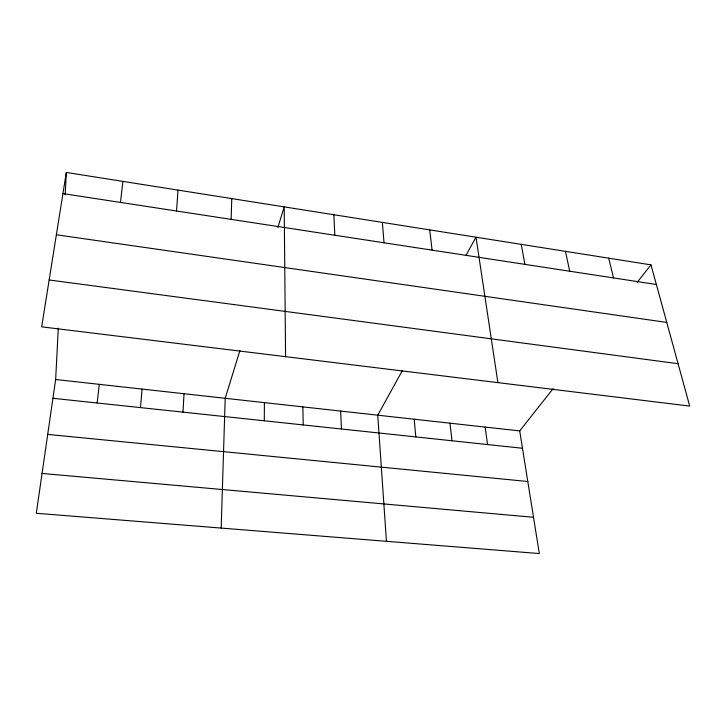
<?xml version="1.0" encoding="UTF-8"?>
<svg xmlns="http://www.w3.org/2000/svg" width="726" height="726" viewBox="0 0 726 726"><rect width="100%" height="100%" fill="white"/><g stroke="black" fill="none" stroke-linecap="round" stroke-linejoin="round"><path stroke-width="1.09" d="M264.3 420.79L264.391 402.631M221.176 528.083L225.196 398.293L239.889 350.631M231.14 219.37L231.775 198.597M553.13 388.628L519.707 430.908L539.318 553.557L36.3 513.273L55.648 379.507L58.289 328.188M65.168 194.759L66.311 172.443L650.986 264.863L689.7 406.088L41.672 326.836L66.311 172.443M182.97 412.132L184.041 393.728M176.518 211.003L178.024 190.103M140.481 407.604L142.087 389.082M97.148 402.994L99.29 384.344M120.471 202.418L122.885 181.382M277.886 227.383L284.202 206.883L285.572 356.666M402.395 370.532L377.747 415.181L386.441 541.315M465.847 255.597L476.002 237.202L497.891 382.629M637.183 282.314L650.986 264.863M42.063 473.443L533.519 517.284M47.707 434.402L527.802 481.51M52.934 398.293L522.484 448.269M55.648 379.507L519.707 430.908M49.15 279.973L678.075 363.699M56.365 234.77L666.758 322.417M62.935 193.606L656.368 284.492M608.697 258.175L613.524 277.931M565.454 251.341L569.719 271.215M521.232 244.353L524.898 264.355M485.149 427.079L487.554 444.548M429.719 229.888L432.088 250.143M449.984 423.185L452.008 440.764M414.183 419.22L415.816 436.916M382.357 222.401L384.027 242.783M333.86 214.733L334.813 235.242M340.648 411.079L341.447 428.993M302.869 406.896L303.232 424.928"/></g></svg>
